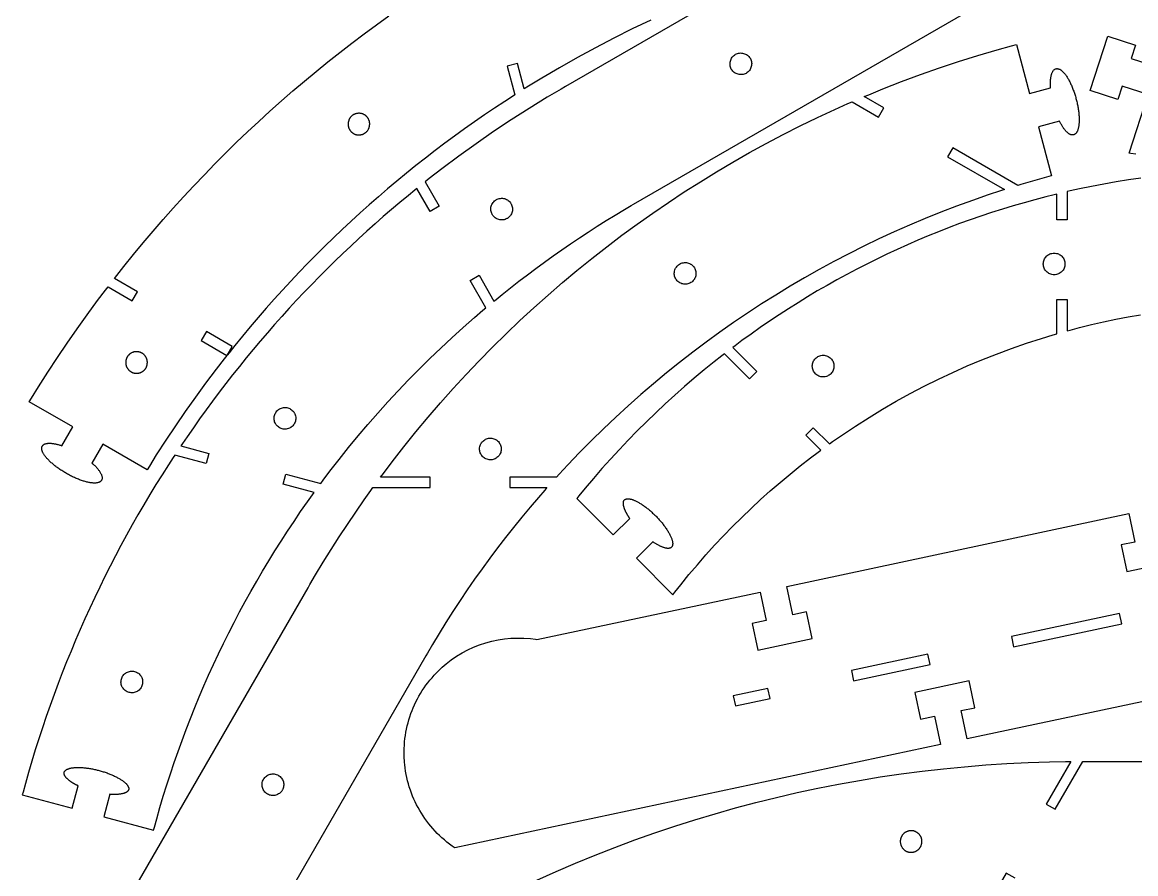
# Model space of a CAD drawing. Extents: x 0 to 301, y 0 to 381.
# Drawn here: x 0.6 to 198.3, y 133.5 to 284.8 of the extents above; entities that cross this region are included whole.
import ezdxf

# ---------------------------------------------------------------- set-up
doc = ezdxf.new("R2010")
doc.units = 0
doc.layers.get('0').update_dxf_attribs({"linetype": 'CONTINUOUS'})

msp = doc.modelspace()

# ---------------------------------------------------------------- linework, layer by layer
at = {"color": 0}
for points in [[(181.467, 322.076), (97.0631, 273.346), (96.246, 272.874), (93.8119, 271.431), (90.5969, 269.454), (87.42, 267.422), (84.28, 265.331), (81.179, 263.183), (78.1169, 260.981), (75.095, 258.721), (72.855, 256.992), (72.115, 256.407), (74.61, 252.086), (73.0079, 251.161), (70.6529, 255.239), (70.2729, 254.933), (69.141, 254.008), (67.6419, 252.765), (66.155, 251.508), (64.68, 250.237), (63.2179, 248.953), (61.7679, 247.656), (60.3307, 246.344), (58.9061, 245.019), (57.4942, 243.683), (56.0951, 242.332), (54.709, 240.969), (53.336, 239.593), (51.976, 238.204), (50.6292, 236.803), (49.2956, 235.389), (47.9754, 233.963), (46.6686, 232.525), (45.3754, 231.074), (44.0958, 229.611), (42.83, 228.136), (41.5776, 226.649), (40.3396, 225.15), (39.1154, 223.639), (37.9051, 222.117), (36.709, 220.583), (35.5272, 219.038), (34.3597, 217.481), (33.2067, 215.914), (32.0679, 214.335), (30.9437, 212.744), (29.8344, 211.143), (29.0117, 209.935), (28.7399, 209.531), (33.7201, 208.196), (33.2413, 206.41), (27.6585, 207.906), (27.3722, 207.471), (26.5226, 206.161), (25.405, 204.407), (24.3054, 202.643), (23.2237, 200.868), (22.1604, 199.082), (21.1154, 197.288), (20.0888, 195.482), (19.0804, 193.667), (18.0904, 191.842), (17.119, 190.007), (16.1661, 188.164), (15.2319, 186.311), (14.3165, 184.449), (13.4198, 182.578), (12.5419, 180.699), (11.6829, 178.81), (10.8429, 176.913), (10.0219, 175.008), (9.21994, 173.094), (8.43718, 171.172), (7.67367, 169.243), (6.92936, 167.306), (6.20449, 165.361), (5.49897, 163.408), (4.81293, 161.449), (4.14649, 159.482), (3.49946, 157.507), (2.87224, 155.526), (2.26497, 153.539), (1.67714, 151.544), (1.10938, 149.543), (0.69586, 148.039), (0.56147, 147.536), (9.39968, 145.168), (10.4704, 149.164), (10.4125, 149.192), (10.3551, 149.219), (10.2981, 149.249), (10.2418, 149.276), (10.1859, 149.304), (10.1306, 149.333), (10.0758, 149.362), (10.0216, 149.39), (9.96799, 149.419), (9.91476, 149.449), (9.86225, 149.478), (9.81039, 149.507), (9.75896, 149.536), (9.70828, 149.565), (9.65799, 149.594), (9.60856, 149.624), (9.55946, 149.654), (9.51129, 149.683), (9.46365, 149.712), (9.41656, 149.743), (9.37017, 149.772), (9.32449, 149.801), (9.27946, 149.832), (9.23519, 149.861), (9.19146, 149.892), (9.14839, 149.921), (9.10618, 149.951), (9.06446, 149.981), (9.02365, 150.011), (8.98356, 150.04), (8.90978, 150.097), (8.83876, 150.153), (8.77056, 150.208), (8.70535, 150.264), (8.64285, 150.319), (8.58306, 150.375), (8.52626, 150.431), (8.47228, 150.485), (8.42117, 150.539), (8.37289, 150.593), (8.32726, 150.646), (8.28467, 150.7), (8.24479, 150.753), (8.20785, 150.804), (8.17378, 150.856), (8.14247, 150.907), (8.11404, 150.957), (8.08837, 151.007), (8.0656, 151.057), (8.04579, 151.106), (8.02865, 151.153), (8.01449, 151.2), (8.0031, 151.246), (7.99447, 151.292), (7.98899, 151.336), (7.98617, 151.381), (7.98617, 151.424), (7.98904, 151.467), (7.99479, 151.507), (8.00336, 151.547), (8.01497, 151.586), (8.03039, 151.628), (8.04937, 151.668), (8.07194, 151.708), (8.09799, 151.747), (8.12728, 151.786), (8.15994, 151.824), (8.19607, 151.86), (8.23546, 151.896), (8.27806, 151.931), (8.32406, 151.964), (8.37326, 151.997), (8.42567, 152.029), (8.48118, 152.06), (8.53976, 152.09), (8.60157, 152.119), (8.66644, 152.147), (8.73438, 152.174), (8.80518, 152.199), (8.87929, 152.222), (8.95606, 152.246), (9.03586, 152.268), (9.11854, 152.288), (9.20404, 152.307), (9.29258, 152.325), (9.38379, 152.342), (9.47786, 152.356), (9.57465, 152.369), (9.67404, 152.382), (9.77626, 152.392), (9.88118, 152.401), (10.0131, 152.41), (10.1488, 152.417), (10.2877, 152.421), (10.43, 152.422), (10.5752, 152.422), (10.7234, 152.419), (10.8743, 152.414), (11.0279, 152.407), (11.184, 152.397), (11.3423, 152.386), (11.5029, 152.372), (11.6654, 152.356), (11.8298, 152.337), (11.9958, 152.318), (12.1634, 152.296), (12.3325, 152.271), (12.5027, 152.244), (12.6741, 152.217), (12.8462, 152.186), (13.0194, 152.154), (13.1932, 152.119), (13.3673, 152.083), (13.5418, 152.046), (13.7163, 152.006), (13.8908, 151.964), (14.0654, 151.921), (14.2397, 151.875), (14.4133, 151.828), (14.5865, 151.779), (14.7589, 151.728), (14.9368, 151.672), (15.1133, 151.617), (15.2883, 151.558), (15.4618, 151.499), (15.6333, 151.438), (15.8026, 151.375), (15.97, 151.311), (16.1351, 151.244), (16.2976, 151.178), (16.4579, 151.11), (16.6154, 151.042), (16.77, 150.971), (16.9217, 150.9), (17.0701, 150.828), (17.2156, 150.756), (17.3576, 150.682), (17.4961, 150.608), (17.6311, 150.533), (17.7622, 150.458), (17.8893, 150.383), (18.0125, 150.307), (18.1314, 150.232), (18.2461, 150.156), (18.3563, 150.079), (18.4619, 150.003), (18.5629, 149.926), (18.659, 149.85), (18.7501, 149.774), (18.8358, 149.699), (18.9165, 149.624), (18.9918, 149.549), (19.0469, 149.49), (19.0987, 149.432), (19.1472, 149.375), (19.1922, 149.318), (19.2342, 149.263), (19.2726, 149.207), (19.3076, 149.153), (19.3394, 149.1), (19.3681, 149.047), (19.3932, 148.994), (19.415, 148.943), (19.4336, 148.893), (19.4486, 148.843), (19.4606, 148.794), (19.4693, 148.746), (19.4747, 148.699), (19.4765, 148.653), (19.4754, 148.607), (19.4707, 148.561), (19.4631, 148.518), (19.4519, 148.475), (19.4375, 148.432), (19.4197, 148.39), (19.3987, 148.35), (19.3744, 148.31), (19.3469, 148.271), (19.3163, 148.233), (19.2822, 148.196), (19.2449, 148.16), (19.2043, 148.124), (19.1604, 148.09), (19.1107, 148.054), (19.0569, 148.019), (18.9997, 147.987), (18.9383, 147.956), (18.8736, 147.925), (18.805, 147.896), (18.7329, 147.868), (18.6572, 147.842), (18.5779, 147.817), (18.4956, 147.793), (18.41, 147.771), (18.3208, 147.75), (18.229, 147.731), (18.1338, 147.714), (18.0358, 147.697), (17.9347, 147.682), (17.8308, 147.669), (17.7243, 147.657), (17.6151, 147.647), (17.5031, 147.638), (17.3886, 147.631), (17.2718, 147.625), (17.1525, 147.622), (17.0308, 147.619), (16.9069, 147.618), (16.7811, 147.619), (16.6531, 147.622), (16.5229, 147.626), (16.3908, 147.632), (16.2569, 147.64), (16.1211, 147.65), (15.0504, 143.654), (23.8886, 141.285), (24.0237, 141.79), (24.4408, 143.304), (25.0158, 145.315), (25.6137, 147.318), (26.2342, 149.314), (26.8769, 151.301), (27.5422, 153.281), (28.2299, 155.251), (28.9397, 157.214), (29.6717, 159.168), (30.4256, 161.112), (31.2017, 163.049), (31.9994, 164.975), (32.8193, 166.892), (33.6608, 168.799), (34.5237, 170.696), (35.4083, 172.583), (36.3144, 174.461), (37.2418, 176.328), (38.1906, 178.185), (39.1603, 180.029), (40.1512, 181.864), (41.1633, 183.688), (42.1961, 185.5), (43.2499, 187.3), (44.3243, 189.09), (45.4194, 190.867), (46.5353, 192.632), (47.6714, 194.385), (48.8279, 196.125), (50.0049, 197.853), (51.2021, 199.568), (52.1126, 200.846), (52.4193, 201.271), (46.9092, 202.747), (47.3879, 204.533), (53.5915, 202.872), (53.9906, 203.411), (55.2035, 205.015), (56.8461, 207.135), (58.5189, 209.229), (60.2219, 211.297), (61.955, 213.34), (63.7169, 215.358), (65.5079, 217.35), (67.3279, 219.314), (69.1769, 221.251), (71.054, 223.163), (72.959, 225.046), (74.8919, 226.901), (76.8519, 228.728), (78.839, 230.526), (80.8529, 232.297), (82.38, 233.606), (82.894, 234.037), (80.0829, 238.906), (81.685, 239.831), (84.3369, 235.237), (84.701, 235.537), (85.801, 236.431), (87.2781, 237.608), (88.766, 238.771), (90.266, 239.918), (91.7781, 241.049), (93.301, 242.164), (94.836, 243.264), (96.3819, 244.347), (97.939, 245.415), (99.506, 246.465), (101.086, 247.501), (102.675, 248.519), (104.275, 249.522), (105.886, 250.508), (107.506, 251.479), (108.729, 252.194), (109.138, 252.431), (193.542, 301.162)], [(112.197, 285.132), (108.894, 283.557), (105.62, 281.926), (102.376, 280.237), (99.1615, 278.489), (95.9783, 276.688), (92.8267, 274.828), (90.4831, 273.399), (89.7076, 272.912), (88.4931, 277.456), (86.7053, 276.975), (88.0688, 271.876), (87.6118, 271.585), (86.2476, 270.701), (84.4397, 269.506), (82.6451, 268.292), (80.8636, 267.06), (79.0958, 265.81), (77.3415, 264.542), (75.6013, 263.256), (73.8747, 261.951), (72.1621, 260.631), (70.4638, 259.292), (68.7797, 257.933), (67.11, 256.561), (65.455, 255.169), (63.8144, 253.763), (62.189, 252.338), (60.5782, 250.897), (58.9826, 249.439), (57.4022, 247.965), (55.8371, 246.474), (54.2874, 244.967), (52.7535, 243.443), (51.2351, 241.904), (49.7326, 240.349), (48.2461, 238.776), (46.7757, 237.19), (45.3217, 235.588), (43.8839, 233.969), (42.4626, 232.336), (41.0579, 230.688), (39.6701, 229.024), (38.299, 227.344), (37.2815, 226.076), (36.9451, 225.651), (37.8365, 227.194), (33.289, 229.821), (32.3631, 228.217), (36.9018, 225.596), (36.4215, 224.989), (34.9989, 223.151), (33.1329, 220.679), (31.3043, 218.179), (29.5133, 215.653), (27.76, 213.1), (26.0447, 210.521), (24.3681, 207.917), (23.1347, 205.947), (22.7301, 205.286), (14.8746, 209.822), (12.9431, 206.476), (13.0731, 206.361), (13.1988, 206.246), (13.3204, 206.131), (13.4376, 206.017), (13.5503, 205.903), (13.6588, 205.789), (13.7624, 205.676), (13.8615, 205.564), (13.9558, 205.454), (14.0453, 205.343), (14.1297, 205.235), (14.2093, 205.128), (14.2838, 205.021), (14.3529, 204.915), (14.4168, 204.813), (14.4754, 204.71), (14.5286, 204.61), (14.5761, 204.511), (14.6182, 204.415), (14.6544, 204.321), (14.685, 204.228), (14.7096, 204.138), (14.7283, 204.05), (14.741, 203.964), (14.7475, 203.881), (14.7478, 203.8), (14.7418, 203.722), (14.7293, 203.646), (14.7104, 203.574), (14.685, 203.504), (14.6621, 203.456), (14.6357, 203.408), (14.6061, 203.364), (14.5733, 203.321), (14.5372, 203.281), (14.4982, 203.242), (14.4561, 203.206), (14.4108, 203.172), (14.3626, 203.14), (14.3115, 203.111), (14.2575, 203.083), (14.2007, 203.058), (14.1411, 203.035), (14.0787, 203.014), (14.0137, 202.996), (13.9461, 202.979), (13.8759, 202.965), (13.8031, 202.953), (13.7278, 202.942), (13.6501, 202.933), (13.57, 202.928), (13.4875, 202.924), (13.4028, 202.922), (13.3158, 202.922), (13.2266, 202.925), (13.1351, 202.929), (13.0418, 202.936), (12.9462, 202.946), (12.8487, 202.956), (12.7492, 202.969), (12.6478, 202.983), (12.5049, 203.008), (12.3583, 203.036), (12.2084, 203.068), (12.0554, 203.104), (11.8994, 203.143), (11.7405, 203.188), (11.5789, 203.235), (11.4149, 203.285), (11.2487, 203.339), (11.0806, 203.397), (10.9104, 203.458), (10.7387, 203.522), (10.5654, 203.589), (10.3909, 203.66), (10.2152, 203.733), (10.0387, 203.81), (9.86154, 203.889), (9.68371, 203.969), (9.50564, 204.054), (9.32742, 204.142), (9.14914, 204.231), (8.97119, 204.322), (8.79368, 204.417), (8.61675, 204.513), (8.44069, 204.611), (8.26557, 204.711), (8.09174, 204.814), (7.91917, 204.918), (7.74821, 205.024), (7.5791, 205.132), (7.41189, 205.242), (7.25603, 205.346), (7.10254, 205.451), (6.95144, 205.558), (6.80296, 205.665), (6.65707, 205.774), (6.51389, 205.882), (6.37369, 205.992), (6.23633, 206.1), (6.10211, 206.21), (5.97103, 206.321), (5.84332, 206.431), (5.71892, 206.542), (5.59804, 206.651), (5.48079, 206.761), (5.36724, 206.871), (5.25754, 206.981), (5.15175, 207.089), (5.04997, 207.197), (4.95236, 207.306), (4.859, 207.413), (4.76997, 207.518), (4.68544, 207.624), (4.60547, 207.728), (4.53022, 207.831), (4.45969, 207.932), (4.3941, 208.032), (4.3335, 208.131), (4.278, 208.228), (4.22771, 208.324), (4.18272, 208.417), (4.15554, 208.479), (4.13092, 208.54), (4.10883, 208.6), (4.08931, 208.66), (4.07232, 208.718), (4.05789, 208.776), (4.04601, 208.833), (4.03668, 208.89), (4.02983, 208.944), (4.0255, 208.999), (4.02371, 209.053), (4.02442, 209.104), (4.02761, 209.156), (4.03336, 209.206), (4.04156, 209.254), (4.05225, 209.301), (4.06538, 209.347), (4.08106, 209.392), (4.09918, 209.436), (4.11974, 209.478), (4.14274, 209.518), (4.16824, 209.558), (4.19613, 209.596), (4.22651, 209.632), (4.25933, 209.667), (4.29454, 209.699), (4.33219, 209.731), (4.37224, 209.76), (4.41476, 209.788), (4.45958, 209.814), (4.50683, 209.837), (4.57015, 209.867), (4.63683, 209.892), (4.70692, 209.914), (4.78028, 209.933), (4.85688, 209.951), (4.93658, 209.965), (5.01942, 209.978), (5.10525, 209.987), (5.19407, 209.993), (5.28575, 209.997), (5.38021, 209.999), (5.47743, 209.997), (5.57731, 209.993), (5.67985, 209.987), (5.78483, 209.978), (5.89231, 209.967), (6.00217, 209.953), (6.11442, 209.936), (6.22885, 209.918), (6.34549, 209.896), (6.46425, 209.872), (6.58507, 209.846), (6.70785, 209.818), (6.83263, 209.786), (6.9591, 209.753), (7.0874, 209.718), (7.21744, 209.679), (7.34907, 209.639), (7.48232, 209.596), (7.61703, 209.551), (9.54867, 212.897), (1.80908, 217.365), (2.21149, 218.026), (3.43647, 219.999), (5.09858, 222.608), (6.79525, 225.197), (8.52621, 227.763), (10.2911, 230.304), (12.09, 232.822), (13.9224, 235.317), (15.3175, 237.172), (15.7882, 237.786), (20.1086, 235.292), (21.0347, 236.896), (16.9304, 239.265), (17.3475, 239.801), (18.6111, 241.397), (20.3157, 243.508), (22.044, 245.599), (23.7958, 247.668), (25.5711, 249.717), (27.3694, 251.742), (29.1904, 253.746), (31.0344, 255.728), (32.9008, 257.688), (34.7894, 259.625), (36.7001, 261.542), (38.6329, 263.432), (40.5871, 265.301), (42.5628, 267.149), (44.5597, 268.971), (46.5776, 270.771), (48.6165, 272.549), (50.6761, 274.299), (52.756, 276.028), (54.856, 277.732), (56.976, 279.412), (59.1158, 281.067), (61.2753, 282.696), (63.4542, 284.301), (65.6521, 285.882)], [(3.10699, 100.812), (51.3217, 184.322), (51.6532, 184.896), (52.6619, 186.61), (54.0313, 188.879), (55.4293, 191.131), (56.8561, 193.365), (58.3113, 195.579), (59.7946, 197.776), (61.3064, 199.954), (62.4576, 201.576), (62.846, 202.112), (72.9822, 202.112), (72.9822, 203.962), (64.1992, 203.962), (64.705, 204.646), (66.2451, 206.681), (68.3333, 209.362), (70.4631, 212.006), (72.634, 214.612), (74.8457, 217.181), (77.0972, 219.711), (79.3885, 222.201), (81.7188, 224.654), (84.0875, 227.065), (86.4942, 229.438), (88.9382, 231.769), (91.4193, 234.063), (93.9367, 236.311), (96.4899, 238.519), (99.0783, 240.683), (101.702, 242.808), (104.359, 244.888), (107.05, 246.925), (109.775, 248.915), (112.532, 250.865), (115.321, 252.769), (118.142, 254.626), (120.994, 256.44), (123.876, 258.207), (126.789, 259.926), (129.731, 261.601), (132.702, 263.226), (135.701, 264.807), (138.728, 266.338), (141.782, 267.819), (144.864, 269.251), (147.192, 270.297), (147.971, 270.636), (152.661, 267.929), (153.586, 269.531), (150.094, 271.547), (150.918, 271.894), (153.401, 272.908), (156.731, 274.215), (160.081, 275.463), (163.453, 276.651), (166.844, 277.783), (170.256, 278.856), (173.685, 279.869), (176.268, 280.593), (177.132, 280.824), (179.461, 272.131), (183.193, 273.131), (183.182, 273.308), (183.175, 273.482), (183.171, 273.651), (183.168, 273.819), (183.171, 273.983), (183.174, 274.144), (183.182, 274.301), (183.19, 274.451), (183.203, 274.601), (183.218, 274.744), (183.236, 274.883), (183.257, 275.018), (183.282, 275.147), (183.308, 275.272), (183.339, 275.39), (183.371, 275.506), (183.407, 275.614), (183.443, 275.718), (183.485, 275.815), (183.528, 275.908), (183.574, 275.994), (183.624, 276.075), (183.675, 276.149), (183.729, 276.217), (183.786, 276.276), (183.846, 276.332), (183.91, 276.379), (183.975, 276.419), (184.042, 276.454), (184.114, 276.482), (184.167, 276.497), (184.222, 276.508), (184.278, 276.515), (184.335, 276.518), (184.393, 276.515), (184.45, 276.511), (184.51, 276.501), (184.568, 276.487), (184.628, 276.469), (184.689, 276.449), (184.75, 276.424), (184.811, 276.394), (184.872, 276.362), (184.935, 276.325), (184.997, 276.286), (185.06, 276.24), (185.124, 276.194), (185.189, 276.143), (185.25, 276.088), (185.314, 276.032), (185.378, 275.969), (185.442, 275.906), (185.507, 275.838), (185.571, 275.765), (185.635, 275.692), (185.699, 275.614), (185.764, 275.533), (185.828, 275.45), (185.892, 275.362), (185.954, 275.272), (186.036, 275.151), (186.117, 275.029), (186.197, 274.9), (186.276, 274.765), (186.356, 274.629), (186.433, 274.486), (186.511, 274.34), (186.589, 274.19), (186.664, 274.037), (186.739, 273.881), (186.814, 273.719), (186.886, 273.557), (186.958, 273.39), (187.029, 273.219), (187.099, 273.049), (187.165, 272.875), (187.232, 272.699), (187.297, 272.519), (187.361, 272.338), (187.424, 272.157), (187.483, 271.974), (187.542, 271.789), (187.599, 271.601), (187.653, 271.415), (187.707, 271.226), (187.757, 271.039), (187.807, 270.85), (187.851, 270.658), (187.896, 270.469), (187.939, 270.281), (187.976, 270.09), (188.014, 269.904), (188.049, 269.715), (188.082, 269.531), (188.11, 269.344), (188.139, 269.162), (188.164, 268.981), (188.185, 268.8), (188.204, 268.622), (188.221, 268.444), (188.236, 268.272), (188.247, 268.101), (188.257, 267.932), (188.264, 267.765), (188.268, 267.601), (188.271, 267.44), (188.271, 267.283), (188.267, 267.131), (188.261, 266.979), (188.253, 266.833), (188.242, 266.69), (188.228, 266.55), (188.214, 266.415), (188.193, 266.283), (188.172, 266.158), (188.149, 266.036), (188.122, 265.919), (188.093, 265.807), (188.061, 265.7), (188.028, 265.597), (187.99, 265.5), (187.965, 265.443), (187.94, 265.386), (187.914, 265.333), (187.885, 265.281), (187.857, 265.232), (187.825, 265.183), (187.793, 265.139), (187.761, 265.094), (187.728, 265.056), (187.693, 265.018), (187.658, 264.982), (187.622, 264.949), (187.585, 264.915), (187.547, 264.889), (187.508, 264.862), (187.468, 264.838), (187.428, 264.815), (187.386, 264.797), (187.344, 264.781), (187.303, 264.765), (187.258, 264.756), (187.215, 264.744), (187.171, 264.739), (187.125, 264.736), (187.082, 264.733), (187.033, 264.736), (186.989, 264.739), (186.94, 264.744), (186.893, 264.756), (186.844, 264.768), (186.782, 264.787), (186.717, 264.813), (186.651, 264.84), (186.586, 264.875), (186.521, 264.914), (186.453, 264.956), (186.386, 265.001), (186.319, 265.051), (186.253, 265.106), (186.185, 265.164), (186.117, 265.226), (186.05, 265.29), (185.982, 265.361), (185.914, 265.433), (185.846, 265.511), (185.778, 265.59), (185.71, 265.676), (185.642, 265.764), (185.574, 265.854), (185.507, 265.949), (185.439, 266.047), (185.372, 266.147), (185.307, 266.251), (185.239, 266.358), (185.172, 266.468), (185.107, 266.582), (185.042, 266.697), (184.976, 266.815), (184.911, 266.938), (184.847, 267.063), (184.785, 267.19), (181.053, 266.19), (183.382, 257.494), (182.881, 257.362), (180.381, 256.665), (177.892, 255.936), (177.396, 255.783), (165.84, 262.456), (164.915, 260.854), (174.993, 255.036), (174.278, 254.807), (172.139, 254.099), (169.303, 253.115), (166.486, 252.086), (163.69, 251.013), (160.914, 249.894), (158.158, 248.731), (155.424, 247.522), (152.71, 246.272), (150.021, 244.979), (147.351, 243.64), (144.707, 242.261), (142.086, 240.838), (139.489, 239.372), (136.917, 237.868), (134.37, 236.319), (131.849, 234.731), (129.354, 233.1), (126.885, 231.429), (124.444, 229.718), (122.031, 227.965), (119.646, 226.176), (117.289, 224.347), (114.962, 222.478), (112.665, 220.571), (110.398, 218.626), (108.162, 216.642), (105.957, 214.621), (103.784, 212.563), (101.643, 210.468), (99.5344, 208.335), (97.4596, 206.167), (95.924, 204.518), (95.4185, 203.962), (87.1322, 203.962), (87.1322, 202.112), (93.7561, 202.112), (93.3738, 201.681), (92.2374, 200.376), (90.7411, 198.622), (89.2674, 196.851), (87.8164, 195.061), (86.3883, 193.251), (84.9833, 191.426), (83.6014, 189.583), (82.2431, 187.722), (80.9082, 185.844), (79.5969, 183.951), (78.3096, 182.04), (77.0463, 180.114), (75.8071, 178.171), (74.5922, 176.211), (73.4019, 174.237), (72.5246, 172.746), (72.2362, 172.247), (24.0215, 88.7365)], [(198.356, 261.346), (197.439, 261.464), (197.135, 261.51), (200.515, 271.914), (195.903, 273.412), (195.131, 271.036), (190.232, 272.626), (193.369, 282.281), (198.267, 280.689), (197.494, 278.311), (202.107, 276.813)], [(199.197, 257.088), (197.011, 256.761), (194.831, 256.404), (192.653, 256.018), (190.482, 255.599), (188.315, 255.15), (186.694, 254.794), (186.156, 254.671), (186.156, 249.686), (184.306, 249.686), (184.306, 254.235), (183.818, 254.117), (182.356, 253.75), (180.414, 253.239), (178.479, 252.706), (176.551, 252.146), (174.633, 251.563), (172.724, 250.956), (170.822, 250.324), (168.931, 249.668), (167.047, 248.989), (165.174, 248.286), (163.308, 247.56), (161.454, 246.808), (159.61, 246.035), (157.776, 245.237), (155.951, 244.418), (154.139, 243.574), (152.336, 242.707), (150.546, 241.818), (148.765, 240.906), (146.997, 239.971), (145.242, 239.013), (143.497, 238.033), (141.765, 237.031), (140.044, 236.006), (138.337, 234.958), (136.645, 233.889), (134.962, 232.797), (133.296, 231.685), (131.642, 230.55), (130.001, 229.393), (128.374, 228.215), (127.163, 227.318), (126.763, 227.015), (131.013, 222.764), (129.705, 221.457), (125.278, 225.882), (124.823, 225.531), (123.468, 224.462), (121.682, 223.017), (119.916, 221.546), (118.172, 220.049), (116.449, 218.526), (114.752, 216.981), (113.076, 215.41), (111.423, 213.814), (109.794, 212.194), (108.189, 210.551), (106.608, 208.885), (105.052, 207.194), (103.521, 205.482), (102.012, 203.747), (100.532, 201.989), (99.4356, 200.656), (99.0744, 200.208), (105.513, 193.719), (108.45, 196.633), (108.413, 196.689), (108.374, 196.746), (108.337, 196.803), (108.301, 196.858), (108.264, 196.914), (108.229, 196.971), (108.194, 197.026), (108.16, 197.081), (108.128, 197.136), (108.094, 197.192), (108.063, 197.246), (108.031, 197.3), (107.999, 197.354), (107.968, 197.408), (107.938, 197.461), (107.909, 197.515), (107.882, 197.568), (107.853, 197.621), (107.827, 197.672), (107.799, 197.725), (107.773, 197.776), (107.748, 197.828), (107.723, 197.879), (107.7, 197.929), (107.677, 197.979), (107.655, 198.029), (107.633, 198.079), (107.612, 198.128), (107.592, 198.176), (107.572, 198.225), (107.539, 198.306), (107.509, 198.386), (107.483, 198.464), (107.457, 198.54), (107.433, 198.615), (107.413, 198.689), (107.393, 198.761), (107.377, 198.832), (107.362, 198.901), (107.349, 198.968), (107.338, 199.033), (107.329, 199.097), (107.323, 199.16), (107.319, 199.221), (107.317, 199.279), (107.317, 199.336), (107.317, 199.392), (107.322, 199.444), (107.328, 199.496), (107.334, 199.546), (107.344, 199.593), (107.355, 199.639), (107.369, 199.682), (107.384, 199.724), (107.402, 199.764), (107.422, 199.801), (107.442, 199.837), (107.466, 199.871), (107.489, 199.903), (107.517, 199.932), (107.548, 199.962), (107.582, 199.99), (107.619, 200.015), (107.658, 200.039), (107.7, 200.06), (107.746, 200.078), (107.793, 200.093), (107.843, 200.107), (107.894, 200.118), (107.948, 200.126), (108.005, 200.133), (108.064, 200.138), (108.126, 200.138), (108.189, 200.138), (108.255, 200.133), (108.323, 200.128), (108.393, 200.118), (108.466, 200.107), (108.539, 200.093), (108.616, 200.078), (108.693, 200.058), (108.773, 200.038), (108.854, 200.013), (108.938, 199.986), (109.023, 199.957), (109.111, 199.925), (109.199, 199.89), (109.289, 199.854), (109.382, 199.814), (109.475, 199.772), (109.57, 199.726), (109.693, 199.665), (109.817, 199.601), (109.944, 199.532), (110.073, 199.458), (110.203, 199.382), (110.333, 199.301), (110.467, 199.218), (110.6, 199.131), (110.736, 199.04), (110.872, 198.946), (111.008, 198.849), (111.144, 198.749), (111.282, 198.646), (111.421, 198.54), (111.56, 198.432), (111.698, 198.321), (111.837, 198.207), (111.974, 198.092), (112.113, 197.974), (112.251, 197.853), (112.387, 197.731), (112.523, 197.606), (112.658, 197.479), (112.793, 197.351), (112.927, 197.222), (113.058, 197.09), (113.189, 196.958), (113.319, 196.824), (113.447, 196.689), (113.573, 196.553), (113.701, 196.411), (113.826, 196.269), (113.947, 196.126), (114.068, 195.985), (114.186, 195.84), (114.301, 195.697), (114.413, 195.554), (114.522, 195.411), (114.627, 195.268), (114.732, 195.125), (114.832, 194.983), (114.928, 194.843), (115.022, 194.703), (115.112, 194.564), (115.198, 194.425), (115.282, 194.289), (115.362, 194.154), (115.438, 194.021), (115.508, 193.889), (115.578, 193.758), (115.642, 193.631), (115.702, 193.506), (115.758, 193.382), (115.808, 193.261), (115.857, 193.143), (115.9, 193.028), (115.938, 192.915), (115.972, 192.806), (116.001, 192.7), (116.026, 192.597), (116.041, 192.521), (116.053, 192.447), (116.064, 192.376), (116.072, 192.307), (116.078, 192.24), (116.081, 192.175), (116.082, 192.112), (116.079, 192.053), (116.076, 191.996), (116.068, 191.94), (116.058, 191.888), (116.047, 191.836), (116.032, 191.788), (116.016, 191.742), (115.997, 191.699), (115.974, 191.657), (115.951, 191.618), (115.924, 191.582), (115.896, 191.549), (115.863, 191.517), (115.831, 191.487), (115.793, 191.46), (115.755, 191.435), (115.715, 191.413), (115.671, 191.393), (115.626, 191.376), (115.578, 191.361), (115.527, 191.349), (115.473, 191.337), (115.418, 191.331), (115.358, 191.325), (115.293, 191.322), (115.227, 191.322), (115.158, 191.326), (115.087, 191.332), (115.013, 191.342), (114.938, 191.354), (114.858, 191.369), (114.778, 191.388), (114.694, 191.408), (114.609, 191.433), (114.523, 191.46), (114.432, 191.489), (114.342, 191.522), (114.248, 191.557), (114.155, 191.596), (114.057, 191.636), (113.96, 191.679), (113.861, 191.726), (113.759, 191.775), (113.657, 191.826), (113.552, 191.881), (113.448, 191.936), (113.342, 191.996), (113.234, 192.058), (113.126, 192.122), (113.017, 192.189), (112.907, 192.258), (112.796, 192.329), (112.683, 192.404), (112.57, 192.481), (109.633, 189.567), (116.087, 183.064), (116.439, 183.521), (117.514, 184.878), (118.973, 186.665), (120.462, 188.428), (121.983, 190.163), (123.531, 191.871), (125.108, 193.551), (126.714, 195.204), (128.348, 196.828), (130.012, 198.424), (131.701, 199.99), (133.418, 201.528), (135.162, 203.036), (136.932, 204.514), (138.727, 205.962), (140.55, 207.378), (141.932, 208.422), (142.397, 208.764), (139.71, 211.451), (141.018, 212.758), (143.913, 209.864), (144.487, 210.275), (146.228, 211.482), (148.574, 213.05), (150.951, 214.567), (153.36, 216.031), (155.797, 217.443), (158.264, 218.804), (160.757, 220.111), (163.278, 221.365), (165.824, 222.567), (168.396, 223.712), (170.992, 224.804), (173.611, 225.842), (176.253, 226.824), (178.917, 227.749), (181.601, 228.619), (183.628, 229.236), (184.306, 229.432), (184.306, 235.536), (186.156, 235.536), (186.156, 229.953), (186.692, 230.1), (188.303, 230.521), (190.458, 231.053), (192.621, 231.549), (194.792, 232.008), (196.968, 232.431), (199.151, 232.818)], [(231.539, 170.903), (168.376, 157.476), (167.306, 162.515), (169.751, 163.033), (168.743, 167.778), (159.108, 165.731), (160.117, 160.986), (162.561, 161.506), (163.632, 156.469), (77.3914, 138.138), (77.2701, 138.219), (76.9112, 138.47), (76.4424, 138.815), (75.9847, 139.172), (75.5388, 139.54), (75.1044, 139.921), (74.6819, 140.313), (74.2715, 140.715), (73.8733, 141.129), (73.4876, 141.553), (73.1144, 141.987), (72.7539, 142.431), (72.4064, 142.883), (72.0719, 143.346), (71.7507, 143.818), (71.4429, 144.299), (71.1489, 144.786), (70.8683, 145.283), (70.6019, 145.788), (70.3497, 146.299), (70.1118, 146.817), (69.8882, 147.343), (69.6794, 147.875), (69.4854, 148.414), (69.3062, 148.958), (69.1425, 149.508), (68.9937, 150.064), (68.8608, 150.624), (68.7433, 151.19), (68.6419, 151.758), (68.5565, 152.333), (68.4874, 152.911), (68.4457, 153.347), (68.4346, 153.493), (68.4233, 153.638), (68.3983, 154.075), (68.3788, 154.657), (68.3758, 155.237), (68.3894, 155.817), (68.4194, 156.392), (68.4657, 156.967), (68.5281, 157.538), (68.6062, 158.107), (68.7004, 158.672), (68.8104, 159.235), (68.9358, 159.792), (69.0768, 160.344), (69.2331, 160.894), (69.4046, 161.438), (69.5911, 161.976), (69.7926, 162.511), (70.0092, 163.038), (70.2401, 163.56), (70.4858, 164.074), (70.7463, 164.582), (71.0208, 165.083), (71.3096, 165.576), (71.6124, 166.063), (71.929, 166.54), (72.2599, 167.01), (72.6042, 167.469), (72.9621, 167.921), (73.3333, 168.362), (73.7182, 168.796), (74.1161, 169.218), (74.5272, 169.631), (74.8438, 169.933), (74.9513, 170.031), (75.1656, 170.229), (75.8313, 170.796), (76.7481, 171.506), (77.6992, 172.157), (78.6818, 172.751), (79.6933, 173.29), (80.7311, 173.768), (81.7925, 174.188), (82.875, 174.546), (83.9758, 174.844), (85.0924, 175.081), (86.2219, 175.251), (87.3621, 175.362), (88.5101, 175.407), (89.6633, 175.388), (90.819, 175.301), (91.6869, 175.196), (91.9747, 175.149), (131.598, 183.571), (132.669, 178.535), (130.224, 178.014), (131.232, 173.269), (140.867, 175.318), (139.858, 180.063), (137.412, 179.542), (136.342, 184.581), (197.09, 197.492), (198.161, 192.456), (195.715, 191.935), (196.724, 187.192), (206.358, 189.24)], [(91.93, 132.405), (95.3679, 133.946), (98.8289, 135.43), (102.312, 136.857), (105.815, 138.227), (109.34, 139.54), (112.883, 140.794), (116.446, 141.99), (120.028, 143.129), (123.626, 144.211), (127.242, 145.233), (130.872, 146.196), (134.519, 147.101), (138.18, 147.946), (141.856, 148.732), (145.544, 149.458), (149.244, 150.126), (152.958, 150.733), (156.682, 151.281), (160.415, 151.768), (164.16, 152.194), (167.911, 152.561), (171.672, 152.865), (175.44, 153.11), (179.215, 153.293), (182.996, 153.415), (185.836, 153.468), (186.783, 153.475), (182.414, 145.917), (184.018, 144.992), (188.925, 153.482), (224.897, 153.482)], [(176.935, 132.738), (175.331, 133.663), (172.465, 128.707)]]:
    msp.add_lwpolyline(points, dxfattribs=at)
for points in [[(129.148, 275.704), (129.105, 275.681), (128.972, 275.614), (128.793, 275.544), (128.609, 275.493), (128.423, 275.461), (128.237, 275.449), (128.051, 275.451), (127.868, 275.474), (127.687, 275.513), (127.511, 275.568), (127.341, 275.642), (127.179, 275.731), (127.023, 275.836), (126.879, 275.957), (126.745, 276.092), (126.625, 276.243), (126.543, 276.367), (126.518, 276.408), (126.494, 276.451), (126.429, 276.585), (126.358, 276.764), (126.306, 276.949), (126.275, 277.133), (126.261, 277.319), (126.265, 277.506), (126.287, 277.689), (126.326, 277.869), (126.381, 278.046), (126.455, 278.217), (126.544, 278.378), (126.65, 278.533), (126.77, 278.678), (126.906, 278.811), (127.058, 278.932), (127.18, 279.014), (127.223, 279.039), (127.265, 279.063), (127.398, 279.128), (127.579, 279.199), (127.762, 279.25), (127.947, 279.282), (128.133, 279.296), (128.319, 279.292), (128.502, 279.269), (128.683, 279.231), (128.859, 279.175), (129.03, 279.101), (129.193, 279.013), (129.347, 278.907), (129.491, 278.786), (129.625, 278.65), (129.745, 278.499), (129.827, 278.376), (129.852, 278.333), (129.877, 278.292), (129.943, 278.158), (130.012, 277.978), (130.063, 277.794), (130.095, 277.61), (130.109, 277.424), (130.105, 277.237), (130.084, 277.056), (130.044, 276.874), (129.988, 276.699), (129.915, 276.526), (129.826, 276.364), (129.72, 276.21), (129.599, 276.067), (129.465, 275.932), (129.313, 275.811), (129.19, 275.729), (129.148, 275.704)], [(61.3131, 268.338), (61.2488, 268.371), (61.1831, 268.406), (61.1163, 268.435), (61.0482, 268.463), (60.9792, 268.487), (60.9093, 268.507), (60.8386, 268.526), (60.7672, 268.544), (60.6953, 268.557), (60.6228, 268.569), (60.5499, 268.576), (60.4767, 268.582), (60.4033, 268.585), (60.33, 268.585), (60.2565, 268.583), (60.1833, 268.578), (60.1103, 268.571), (60.0376, 268.56), (59.9653, 268.549), (59.8936, 268.532), (59.8225, 268.514), (59.7522, 268.494), (59.6828, 268.469), (59.6143, 268.444), (59.5468, 268.417), (59.4806, 268.383), (59.4154, 268.35), (59.3518, 268.314), (59.2896, 268.276), (59.229, 268.233), (59.1703, 268.189), (59.1156, 268.144), (59.0625, 268.099), (59.0115, 268.049), (58.9624, 267.999), (58.9151, 267.946), (58.8697, 267.892), (58.8265, 267.838), (58.7851, 267.781), (58.746, 267.721), (58.7087, 267.662), (58.6739, 267.6), (58.641, 267.537), (58.6103, 267.474), (58.5819, 267.408), (58.5558, 267.344), (58.5319, 267.276), (58.5104, 267.21), (58.4913, 267.142), (58.4744, 267.074), (58.4601, 267.003), (58.4483, 266.935), (58.4389, 266.864), (58.4322, 266.794), (58.4279, 266.724), (58.4262, 266.653), (58.4274, 266.582), (58.431, 266.513), (58.4374, 266.442), (58.4465, 266.374), (58.4585, 266.303), (58.4732, 266.233), (58.4908, 266.164), (58.5113, 266.094), (58.5344, 266.028), (58.56, 265.963), (58.5883, 265.894), (58.619, 265.831), (58.6521, 265.767), (58.6875, 265.706), (58.7251, 265.644), (58.7651, 265.583), (58.8071, 265.526), (58.8511, 265.469), (58.8972, 265.414), (58.9451, 265.362), (58.995, 265.31), (59.0467, 265.258), (59.1, 265.213), (59.155, 265.167), (59.2115, 265.121), (59.2697, 265.081), (59.3293, 265.039), (59.3903, 265.001), (59.4526, 264.967), (59.5161, 264.935), (59.5808, 264.903), (59.6467, 264.875), (59.7135, 264.849), (59.7814, 264.826), (59.8501, 264.806), (59.9199, 264.789), (59.9901, 264.774), (60.06, 264.763), (60.1301, 264.756), (60.2004, 264.749), (60.2711, 264.744), (60.3417, 264.744), (60.4122, 264.746), (60.4829, 264.75), (60.5532, 264.757), (60.6233, 264.767), (60.6929, 264.781), (60.7622, 264.794), (60.831, 264.81), (60.8992, 264.831), (60.9665, 264.851), (61.0332, 264.875), (61.099, 264.901), (61.1638, 264.931), (61.2274, 264.963), (61.29, 264.994), (61.3514, 265.031), (61.4115, 265.069), (61.47, 265.107), (61.5271, 265.149), (61.5826, 265.194), (61.6365, 265.239), (61.6886, 265.287), (61.7389, 265.338), (61.7872, 265.388), (61.8336, 265.442), (61.8778, 265.499), (61.9214, 265.556), (61.9624, 265.617), (62.0008, 265.681), (62.0367, 265.744), (62.0701, 265.81), (62.1008, 265.876), (62.129, 265.944), (62.1546, 266.013), (62.1775, 266.083), (62.1979, 266.156), (62.2158, 266.225), (62.2308, 266.299), (62.2433, 266.369), (62.2532, 266.444), (62.2604, 266.517), (62.2649, 266.589), (62.2668, 266.662), (62.266, 266.737), (62.2625, 266.81), (62.2563, 266.883), (62.2474, 266.957), (62.2358, 267.031), (62.2215, 267.101), (62.2044, 267.174), (62.1847, 267.244), (62.1622, 267.314), (62.1368, 267.382), (62.1089, 267.451), (62.0781, 267.517), (62.0444, 267.583), (62.0082, 267.649), (61.9913, 267.676), (61.9737, 267.703), (61.9557, 267.731), (61.9372, 267.758), (61.9183, 267.785), (61.899, 267.813), (61.8792, 267.838), (61.8589, 267.864), (61.8381, 267.892), (61.8169, 267.917), (61.7954, 267.942), (61.7733, 267.967), (61.751, 267.989), (61.7281, 268.013), (61.7049, 268.037), (61.6812, 268.06), (61.6572, 268.082), (61.6329, 268.106), (61.6081, 268.126), (61.5829, 268.149), (61.5575, 268.169), (61.5317, 268.189), (61.5054, 268.208), (61.4789, 268.228), (61.4521, 268.249), (61.4249, 268.267), (61.3974, 268.285), (61.3696, 268.301), (61.3415, 268.319), (61.3131, 268.338)], [(86.6719, 249.907), (86.63, 249.882), (86.4969, 249.817), (86.3169, 249.747), (86.1329, 249.696), (85.9479, 249.662), (85.7619, 249.649), (85.576, 249.654), (85.3919, 249.675), (85.2119, 249.715), (85.036, 249.771), (84.866, 249.844), (84.7029, 249.933), (84.5479, 250.037), (84.404, 250.158), (84.271, 250.294), (84.15, 250.446), (84.0669, 250.569), (84.0429, 250.611), (84.0179, 250.654), (83.9529, 250.787), (83.8829, 250.967), (83.831, 251.15), (83.799, 251.336), (83.785, 251.522), (83.789, 251.708), (83.811, 251.892), (83.85, 252.072), (83.9069, 252.249), (83.98, 252.418), (84.0689, 252.581), (84.174, 252.735), (84.295, 252.881), (84.431, 253.013), (84.5819, 253.133), (84.705, 253.215), (84.7469, 253.24), (84.79, 253.265), (84.9229, 253.331), (85.1029, 253.401), (85.286, 253.451), (85.4719, 253.485), (85.6581, 253.499), (85.844, 253.494), (86.0281, 253.474), (86.2081, 253.433), (86.384, 253.376), (86.554, 253.304), (86.7169, 253.215), (86.871, 253.11), (87.016, 252.989), (87.149, 252.853), (87.27, 252.701), (87.3519, 252.579), (87.3769, 252.536), (87.4019, 252.494), (87.4671, 252.361), (87.5369, 252.181), (87.5881, 251.997), (87.621, 251.813), (87.635, 251.626), (87.63, 251.44), (87.609, 251.256), (87.569, 251.076), (87.5129, 250.9), (87.44, 250.731), (87.351, 250.567), (87.246, 250.412), (87.125, 250.268), (86.989, 250.135), (86.8381, 250.014), (86.715, 249.931), (86.6719, 249.907)], [(183.831, 239.908), (183.782, 239.908), (183.633, 239.918), (183.443, 239.947), (183.258, 239.994), (183.082, 240.06), (182.914, 240.14), (182.754, 240.236), (182.607, 240.347), (182.469, 240.472), (182.346, 240.608), (182.235, 240.757), (182.138, 240.915), (182.057, 241.083), (181.992, 241.261), (181.944, 241.444), (181.915, 241.636), (181.906, 241.783), (181.906, 241.882), (181.915, 242.029), (181.944, 242.221), (181.992, 242.406), (182.057, 242.582), (182.138, 242.75), (182.235, 242.91), (182.346, 243.057), (182.469, 243.194), (182.607, 243.318), (182.754, 243.429), (182.914, 243.525), (183.082, 243.607), (183.258, 243.671), (183.443, 243.719), (183.633, 243.749), (183.782, 243.758), (183.881, 243.758), (184.028, 243.749), (184.218, 243.719), (184.403, 243.671), (184.581, 243.607), (184.749, 243.525), (184.907, 243.429), (185.056, 243.318), (185.192, 243.194), (185.317, 243.057), (185.426, 242.91), (185.524, 242.75), (185.604, 242.582), (185.669, 242.406), (185.717, 242.221), (185.746, 242.029), (185.756, 241.882), (185.756, 241.783), (185.746, 241.636), (185.717, 241.444), (185.669, 241.261), (185.604, 241.083), (185.524, 240.915), (185.426, 240.757), (185.317, 240.608), (185.192, 240.472), (185.056, 240.347), (184.907, 240.236), (184.749, 240.14), (184.581, 240.06), (184.403, 239.994), (184.218, 239.947), (184.028, 239.918), (183.881, 239.908), (183.831, 239.908)], [(117.327, 238.489), (117.284, 238.514), (117.161, 238.594), (117.01, 238.715), (116.874, 238.85), (116.754, 238.994), (116.648, 239.147), (116.559, 239.313), (116.486, 239.482), (116.43, 239.658), (116.391, 239.838), (116.369, 240.022), (116.365, 240.208), (116.379, 240.394), (116.411, 240.579), (116.462, 240.764), (116.532, 240.943), (116.598, 241.076), (116.622, 241.119), (116.647, 241.161), (116.729, 241.283), (116.85, 241.433), (116.984, 241.569), (117.128, 241.69), (117.282, 241.797), (117.445, 241.886), (117.615, 241.958), (117.791, 242.015), (117.972, 242.056), (118.155, 242.076), (118.341, 242.081), (118.527, 242.065), (118.713, 242.033), (118.896, 241.983), (119.076, 241.914), (119.209, 241.849), (119.252, 241.824), (119.295, 241.797), (119.417, 241.715), (119.568, 241.594), (119.704, 241.463), (119.825, 241.318), (119.93, 241.164), (120.02, 241), (120.093, 240.831), (120.149, 240.654), (120.188, 240.474), (120.21, 240.29), (120.214, 240.104), (120.2, 239.918), (120.168, 239.733), (120.117, 239.55), (120.046, 239.369), (119.981, 239.236), (119.956, 239.194), (119.932, 239.151), (119.85, 239.026), (119.729, 238.876), (119.595, 238.74), (119.451, 238.619), (119.296, 238.515), (119.134, 238.426), (118.964, 238.351), (118.788, 238.297), (118.607, 238.258), (118.423, 238.236), (118.238, 238.232), (118.051, 238.244), (117.866, 238.276), (117.682, 238.329), (117.502, 238.4), (117.37, 238.465), (117.327, 238.489)], [(21.8222, 226.001), (21.7579, 226.038), (21.6922, 226.069), (21.6254, 226.1), (21.5575, 226.126), (21.4886, 226.151), (21.4186, 226.174), (21.3479, 226.193), (21.2765, 226.208), (21.2044, 226.224), (21.1321, 226.233), (21.059, 226.242), (20.9861, 226.249), (20.9126, 226.251), (20.8393, 226.251), (20.7658, 226.249), (20.6926, 226.244), (20.6194, 226.237), (20.5469, 226.226), (20.4747, 226.212), (20.4029, 226.199), (20.3318, 226.181), (20.2615, 226.158), (20.1919, 226.136), (20.1236, 226.11), (20.0561, 226.081), (19.9899, 226.05), (19.9247, 226.015), (19.8611, 225.981), (19.799, 225.942), (19.7383, 225.899), (19.6796, 225.856), (19.6247, 225.81), (19.5719, 225.764), (19.5208, 225.715), (19.4715, 225.665), (19.4243, 225.612), (19.379, 225.558), (19.3358, 225.503), (19.2944, 225.446), (19.2551, 225.388), (19.2182, 225.326), (19.1832, 225.265), (19.1501, 225.203), (19.1197, 225.14), (19.0912, 225.075), (19.065, 225.008), (19.0411, 224.943), (19.0197, 224.875), (19.0006, 224.807), (18.9839, 224.739), (18.9693, 224.669), (18.9576, 224.6), (18.9483, 224.531), (18.9415, 224.46), (18.9372, 224.39), (18.9357, 224.319), (18.9365, 224.249), (18.9401, 224.179), (18.9465, 224.108), (18.9558, 224.038), (18.9676, 223.969), (18.9822, 223.9), (19, 223.831), (19.0204, 223.761), (19.0436, 223.694), (19.0694, 223.626), (19.0975, 223.561), (19.1282, 223.496), (19.1614, 223.433), (19.1968, 223.371), (19.2346, 223.31), (19.2743, 223.25), (19.3164, 223.192), (19.3604, 223.135), (19.4065, 223.081), (19.4543, 223.026), (19.5043, 222.975), (19.5558, 222.925), (19.6093, 222.876), (19.6643, 222.831), (19.7208, 222.788), (19.779, 222.744), (19.8386, 222.706), (19.8996, 222.668), (19.9618, 222.632), (20.0254, 222.6), (20.09, 222.569), (20.1558, 222.54), (20.2229, 222.515), (20.2907, 222.492), (20.3596, 222.472), (20.429, 222.456), (20.4993, 222.44), (20.5693, 222.429), (20.6394, 222.419), (20.7097, 222.414), (20.7804, 222.411), (20.8508, 222.41), (20.9215, 222.413), (20.9921, 222.415), (21.0625, 222.424), (21.1326, 222.433), (21.2022, 222.444), (21.2715, 222.46), (21.3401, 222.476), (21.4083, 222.496), (21.4758, 222.518), (21.5425, 222.542), (21.6083, 222.568), (21.6729, 222.597), (21.7368, 222.628), (21.7993, 222.661), (21.8607, 222.696), (21.9207, 222.733), (21.9793, 222.774), (22.0364, 222.815), (22.0919, 222.858), (22.1458, 222.906), (22.1979, 222.951), (22.2482, 223.001), (22.2965, 223.054), (22.3429, 223.107), (22.3869, 223.163), (22.429, 223.219), (22.4689, 223.279), (22.5064, 223.34), (22.5414, 223.401), (22.574, 223.465), (22.6043, 223.529), (22.6321, 223.594), (22.6575, 223.661), (22.6804, 223.728), (22.7008, 223.797), (22.719, 223.865), (22.7346, 223.935), (22.7476, 224.006), (22.7583, 224.076), (22.7665, 224.146), (22.7722, 224.218), (22.7754, 224.289), (22.7761, 224.36), (22.7743, 224.431), (22.77, 224.503), (22.7629, 224.574), (22.7538, 224.644), (22.7418, 224.714), (22.7272, 224.783), (22.7101, 224.853), (22.6904, 224.921), (22.6683, 224.989), (22.6436, 225.056), (22.6161, 225.121), (22.5864, 225.186), (22.5536, 225.249), (22.5186, 225.311), (22.5018, 225.339), (22.4843, 225.367), (22.4662, 225.394), (22.4476, 225.424), (22.4286, 225.45), (22.4094, 225.476), (22.3896, 225.503), (22.3693, 225.529), (22.3483, 225.556), (22.3272, 225.581), (22.3057, 225.606), (22.2836, 225.631), (22.2611, 225.654), (22.2383, 225.678), (22.215, 225.701), (22.1914, 225.725), (22.1672, 225.747), (22.1429, 225.769), (22.1181, 225.79), (22.0929, 225.813), (22.0672, 225.833), (22.0414, 225.856), (22.0151, 225.875), (21.9886, 225.894), (21.9615, 225.913), (21.9343, 225.932), (21.9069, 225.95), (21.879, 225.968), (21.8508, 225.986), (21.8222, 226.001)], [(142.801, 221.772), (142.753, 221.772), (142.604, 221.782), (142.414, 221.811), (142.229, 221.858), (142.051, 221.924), (141.883, 222.004), (141.725, 222.101), (141.576, 222.212), (141.44, 222.336), (141.315, 222.474), (141.206, 222.621), (141.108, 222.781), (141.028, 222.949), (140.962, 223.125), (140.915, 223.31), (140.886, 223.501), (140.876, 223.649), (140.876, 223.747), (140.886, 223.894), (140.915, 224.085), (140.962, 224.269), (141.028, 224.447), (141.108, 224.615), (141.206, 224.774), (141.315, 224.922), (141.44, 225.058), (141.576, 225.183), (141.725, 225.293), (141.883, 225.39), (142.051, 225.471), (142.229, 225.536), (142.414, 225.583), (142.604, 225.612), (142.753, 225.622), (142.85, 225.622), (142.999, 225.612), (143.189, 225.583), (143.374, 225.536), (143.55, 225.471), (143.719, 225.39), (143.878, 225.293), (144.026, 225.183), (144.163, 225.058), (144.286, 224.922), (144.397, 224.774), (144.494, 224.615), (144.575, 224.447), (144.64, 224.269), (144.688, 224.085), (144.717, 223.894), (144.726, 223.747), (144.726, 223.649), (144.717, 223.501), (144.688, 223.31), (144.64, 223.125), (144.575, 222.949), (144.494, 222.781), (144.397, 222.621), (144.286, 222.474), (144.163, 222.336), (144.026, 222.212), (143.878, 222.101), (143.719, 222.004), (143.55, 221.924), (143.374, 221.858), (143.189, 221.811), (142.999, 221.782), (142.85, 221.772), (142.801, 221.772)], [(48.1732, 212.749), (48.1306, 212.724), (47.9978, 212.658), (47.8176, 212.589), (47.6342, 212.538), (47.4486, 212.506), (47.2624, 212.492), (47.0767, 212.496), (46.8929, 212.517), (46.7124, 212.557), (46.5365, 212.612), (46.3664, 212.686), (46.2036, 212.775), (46.0492, 212.881), (45.9047, 213.001), (45.7714, 213.138), (45.6506, 213.288), (45.5682, 213.411), (45.5436, 213.453), (45.5189, 213.496), (45.4537, 213.629), (45.3835, 213.808), (45.3322, 213.993), (45.3, 214.178), (45.286, 214.364), (45.2901, 214.55), (45.3119, 214.733), (45.3513, 214.914), (45.4075, 215.09), (45.4804, 215.26), (45.5697, 215.424), (45.6749, 215.578), (45.7957, 215.722), (45.9317, 215.856), (46.0826, 215.976), (46.2056, 216.058), (46.2482, 216.083), (46.2908, 216.107), (46.4236, 216.172), (46.6037, 216.243), (46.7872, 216.294), (46.9728, 216.326), (47.159, 216.34), (47.3444, 216.336), (47.5283, 216.314), (47.7089, 216.275), (47.8849, 216.219), (48.0549, 216.146), (48.2178, 216.057), (48.3721, 215.951), (48.5165, 215.831), (48.6499, 215.694), (48.7707, 215.544), (48.8532, 215.421), (48.8778, 215.378), (48.9024, 215.336), (48.9676, 215.203), (49.0379, 215.022), (49.089, 214.839), (49.1213, 214.654), (49.1353, 214.468), (49.1312, 214.282), (49.1093, 214.099), (49.07, 213.918), (49.0138, 213.742), (48.9408, 213.572), (48.8517, 213.408), (48.7463, 213.254), (48.6256, 213.11), (48.4896, 212.976), (48.3386, 212.856), (48.2158, 212.774), (48.1732, 212.749)], [(82.7451, 207.304), (82.7025, 207.329), (82.5796, 207.411), (82.4286, 207.532), (82.2926, 207.665), (82.1718, 207.81), (82.0667, 207.964), (81.9774, 208.126), (81.9046, 208.297), (81.8482, 208.472), (81.809, 208.653), (81.7871, 208.837), (81.7829, 209.022), (81.7968, 209.208), (81.8292, 209.394), (81.8804, 209.578), (81.9507, 209.758), (82.0158, 209.89), (82.0406, 209.933), (82.0653, 209.976), (82.1475, 210.099), (82.2683, 210.25), (82.4017, 210.386), (82.5461, 210.507), (82.7006, 210.612), (82.8633, 210.701), (83.0335, 210.774), (83.2093, 210.831), (83.3899, 210.869), (83.5736, 210.892), (83.7593, 210.896), (83.9456, 210.882), (84.1311, 210.849), (84.3146, 210.797), (84.4947, 210.728), (84.6275, 210.663), (84.6701, 210.638), (84.7128, 210.614), (84.8356, 210.531), (84.9865, 210.41), (85.1225, 210.276), (85.2433, 210.133), (85.3486, 209.978), (85.4378, 209.815), (85.5107, 209.644), (85.5669, 209.469), (85.6062, 209.289), (85.6282, 209.106), (85.6322, 208.919), (85.6183, 208.733), (85.586, 208.547), (85.5349, 208.364), (85.4646, 208.183), (85.3993, 208.051), (85.3747, 208.008), (85.3501, 207.965), (85.2676, 207.843), (85.1468, 207.692), (85.0135, 207.556), (84.869, 207.435), (84.7147, 207.331), (84.5518, 207.24), (84.3818, 207.168), (84.2058, 207.112), (84.0253, 207.072), (83.8415, 207.051), (83.656, 207.046), (83.4697, 207.06), (83.2842, 207.093), (83.1007, 207.144), (82.9206, 207.214), (82.7876, 207.279), (82.7451, 207.304)], [(176.243, 175.663), (176.628, 173.853), (195.836, 177.936), (195.451, 179.744), (176.243, 175.663)], [(147.818, 169.621), (148.203, 167.811), (161.808, 170.703), (161.424, 172.513), (147.818, 169.621)], [(20.9817, 165.936), (20.939, 165.913), (20.8061, 165.847), (20.6261, 165.776), (20.4425, 165.725), (20.2569, 165.693), (20.0708, 165.679), (19.8851, 165.683), (19.7013, 165.706), (19.5208, 165.744), (19.3447, 165.8), (19.1749, 165.874), (19.0119, 165.962), (18.8576, 166.068), (18.7132, 166.189), (18.5799, 166.325), (18.459, 166.476), (18.3765, 166.599), (18.3519, 166.642), (18.3272, 166.683), (18.2622, 166.817), (18.1918, 166.997), (18.1406, 167.181), (18.1083, 167.365), (18.0944, 167.553), (18.0986, 167.737), (18.1204, 167.921), (18.1597, 168.103), (18.2158, 168.278), (18.2888, 168.449), (18.3779, 168.611), (18.4833, 168.765), (18.604, 168.91), (18.7401, 169.043), (18.8911, 169.164), (19.014, 169.246), (19.0565, 169.271), (19.099, 169.296), (19.2319, 169.361), (19.4119, 169.431), (19.5956, 169.482), (19.7811, 169.515), (19.9672, 169.529), (20.1531, 169.525), (20.3368, 169.503), (20.5174, 169.464), (20.6933, 169.407), (20.8633, 169.333), (21.0261, 169.244), (21.1806, 169.14), (21.325, 169.018), (21.4583, 168.883), (21.5792, 168.732), (21.6615, 168.608), (21.6863, 168.567), (21.7108, 168.524), (21.7758, 168.39), (21.8463, 168.211), (21.8975, 168.028), (21.9299, 167.842), (21.9437, 167.656), (21.9394, 167.469), (21.9176, 167.286), (21.8783, 167.106), (21.8222, 166.929), (21.7493, 166.76), (21.66, 166.597), (21.5549, 166.443), (21.434, 166.297), (21.2979, 166.165), (21.1469, 166.043), (21.024, 165.961), (20.9817, 165.936)], [(127.236, 163.354), (133.384, 164.661), (132.999, 166.471), (126.851, 165.164), (127.236, 163.354)], [(44.1139, 147.688), (44.0714, 147.712), (43.9485, 147.794), (43.7974, 147.915), (43.6615, 148.049), (43.5407, 148.193), (43.4356, 148.347), (43.3462, 148.511), (43.2732, 148.681), (43.2171, 148.857), (43.1778, 149.038), (43.156, 149.221), (43.1518, 149.407), (43.1657, 149.593), (43.1981, 149.778), (43.2492, 149.961), (43.3196, 150.142), (43.3847, 150.275), (43.4094, 150.317), (43.4339, 150.36), (43.5164, 150.483), (43.6372, 150.633), (43.7706, 150.769), (43.915, 150.89), (44.0694, 150.996), (44.2321, 151.085), (44.4021, 151.158), (44.5782, 151.214), (44.7587, 151.253), (44.9425, 151.275), (45.1282, 151.279), (45.3144, 151.265), (45.5, 151.233), (45.6835, 151.182), (45.8635, 151.111), (45.9964, 151.046), (46.0389, 151.022), (46.0814, 150.997), (46.2044, 150.915), (46.3554, 150.794), (46.4914, 150.661), (46.6121, 150.517), (46.7175, 150.362), (46.8067, 150.199), (46.8796, 150.029), (46.9358, 149.853), (46.9751, 149.672), (46.9969, 149.489), (47.001, 149.303), (46.9871, 149.117), (46.9549, 148.932), (46.9038, 148.747), (46.8333, 148.568), (46.7681, 148.435), (46.7436, 148.392), (46.7189, 148.35), (46.6364, 148.226), (46.5157, 148.076), (46.3824, 147.94), (46.2379, 147.819), (46.0836, 147.714), (45.9207, 147.625), (45.7507, 147.551), (45.5747, 147.496), (45.3942, 147.456), (45.2103, 147.435), (45.0246, 147.431), (44.8385, 147.444), (44.6528, 147.476), (44.4694, 147.528), (44.2894, 147.597), (44.1567, 147.663), (44.1139, 147.688)], [(156.499, 139.272), (156.501, 139.199), (156.506, 139.126), (156.513, 139.053), (156.524, 138.981), (156.536, 138.908), (156.553, 138.837), (156.571, 138.766), (156.593, 138.696), (156.617, 138.627), (156.643, 138.559), (156.672, 138.491), (156.704, 138.425), (156.739, 138.36), (156.775, 138.296), (156.814, 138.234), (156.854, 138.173), (156.897, 138.114), (156.943, 138.056), (156.99, 138), (157.039, 137.945), (157.09, 137.893), (157.144, 137.842), (157.199, 137.794), (157.256, 137.748), (157.314, 137.703), (157.375, 137.662), (157.436, 137.622), (157.5, 137.585), (157.564, 137.551), (157.631, 137.519), (157.697, 137.491), (157.767, 137.465), (157.835, 137.441), (157.906, 137.421), (157.976, 137.403), (158.047, 137.388), (158.119, 137.376), (158.192, 137.367), (158.264, 137.36), (158.337, 137.356), (158.411, 137.355), (158.483, 137.356), (158.557, 137.36), (158.629, 137.366), (158.701, 137.376), (158.774, 137.387), (158.846, 137.402), (158.917, 137.419), (158.987, 137.438), (159.057, 137.46), (159.126, 137.485), (159.193, 137.512), (159.26, 137.541), (159.326, 137.573), (159.39, 137.608), (159.453, 137.645), (159.514, 137.684), (159.574, 137.726), (159.632, 137.77), (159.689, 137.817), (159.743, 137.866), (159.793, 137.916), (159.843, 137.968), (159.89, 138.022), (159.935, 138.078), (159.978, 138.135), (160.018, 138.194), (160.057, 138.254), (160.093, 138.316), (160.126, 138.379), (160.158, 138.443), (160.188, 138.509), (160.214, 138.575), (160.239, 138.642), (160.261, 138.711), (160.281, 138.78), (160.299, 138.849), (160.313, 138.919), (160.325, 138.99), (160.335, 139.061), (160.343, 139.132), (160.347, 139.203), (160.349, 139.275), (160.349, 139.347), (160.346, 139.418), (160.339, 139.489), (160.331, 139.56), (160.319, 139.631), (160.306, 139.701), (160.289, 139.769), (160.269, 139.839), (160.246, 139.907), (160.221, 139.974), (160.194, 140.039), (160.164, 140.103), (160.132, 140.165), (160.097, 140.226), (160.06, 140.288), (160.021, 140.346), (159.979, 140.404), (159.936, 140.46), (159.89, 140.514), (159.843, 140.567), (159.794, 140.618), (159.743, 140.667), (159.692, 140.714), (159.638, 140.76), (159.581, 140.804), (159.524, 140.846), (159.465, 140.885), (159.406, 140.922), (159.344, 140.958), (159.282, 140.992), (159.218, 141.022), (159.153, 141.051), (159.087, 141.076), (159.021, 141.101), (158.953, 141.122), (158.885, 141.14), (158.817, 141.157), (158.747, 141.171), (158.676, 141.181), (158.606, 141.189), (158.535, 141.194), (158.464, 141.196), (158.393, 141.196), (158.322, 141.192), (158.251, 141.186), (158.181, 141.178), (158.11, 141.165), (158.04, 141.153), (157.971, 141.136), (157.901, 141.117), (157.833, 141.096), (157.767, 141.072), (157.7, 141.046), (157.635, 141.018), (157.571, 140.987), (157.507, 140.954), (157.444, 140.919), (157.385, 140.882), (157.325, 140.843), (157.267, 140.801), (157.21, 140.758), (157.156, 140.712), (157.103, 140.665), (157.051, 140.615), (157.001, 140.565), (156.954, 140.513), (156.908, 140.457), (156.865, 140.401), (156.825, 140.343), (156.786, 140.283), (156.768, 140.251), (156.75, 140.222), (156.733, 140.19), (156.717, 140.158), (156.7, 140.128), (156.685, 140.096), (156.669, 140.064), (156.656, 140.031), (156.642, 139.999), (156.629, 139.965), (156.617, 139.932), (156.604, 139.899), (156.593, 139.865), (156.583, 139.831), (156.572, 139.797), (156.564, 139.763), (156.554, 139.729), (156.547, 139.694), (156.539, 139.66), (156.532, 139.625), (156.526, 139.59), (156.521, 139.554), (156.515, 139.519), (156.511, 139.485), (156.507, 139.45), (156.504, 139.414), (156.503, 139.379), (156.5, 139.343), (156.5, 139.308), (156.499, 139.272)]]:
    msp.add_lwpolyline(points, close=True, dxfattribs=at)

doc.saveas('drawing.dxf')
